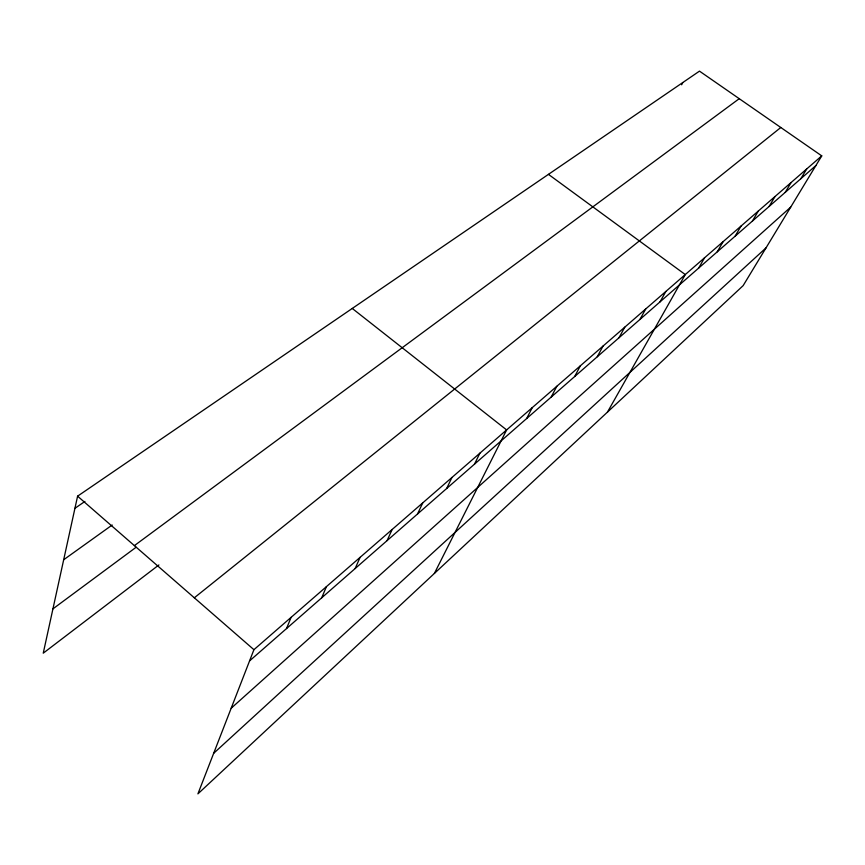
<?xml version="1.0" encoding="UTF-8"?>
<svg xmlns="http://www.w3.org/2000/svg" width="865" height="865" viewBox="0 0 865 865"><rect width="100%" height="100%" fill="white"/><g stroke="black" fill="none" stroke-linecap="round" stroke-linejoin="round"><path stroke-width="1.3" d="M821.75 155.873L253.921 649.691L197.912 793.865L743.143 285.634L821.75 155.873L699.482 71.135L77.591 496.175L43.25 653.172L158.901 564.953M286.531 628.563L291.094 617.361M321.683 597.823L326.44 586.632M355.147 568.543L360.078 557.374M387.066 540.625L392.148 529.488M417.525 513.983L422.736 502.879M446.632 488.53L451.952 477.469M474.474 464.181L479.891 453.174M434.381 573.441L506.631 429.927L352.26 308.448M681.642 84.792L682.766 82.564M526.666 418.519L532.245 407.642M551.167 397.1L556.811 386.287M574.684 376.524L580.383 365.787M597.272 356.769L603.013 346.097M618.994 337.761L624.779 327.175M639.895 319.477L645.712 308.978M660.027 301.874L665.866 291.451M607.457 412.108L685.275 274.562L548.453 174.362M698.682 268.063L704.543 257.802M717.236 251.834L723.118 241.659M735.142 236.167L741.024 226.079M752.42 221.062L758.302 211.06M769.104 206.465L774.986 196.55M785.225 192.365L791.097 182.537M800.817 178.731L806.677 168.978M213.677 753.296L766.001 247.898M231.193 708.219L790.707 207.113M249.574 660.892L815.9 165.539M194.322 597.802L780.803 127.49M134.389 545.62L739.24 98.686M52.938 608.863L136.086 547.275M63.686 559.741L112.191 525.012M74.931 508.317L84.911 501.44M77.591 496.175L253.921 649.691"/></g></svg>
